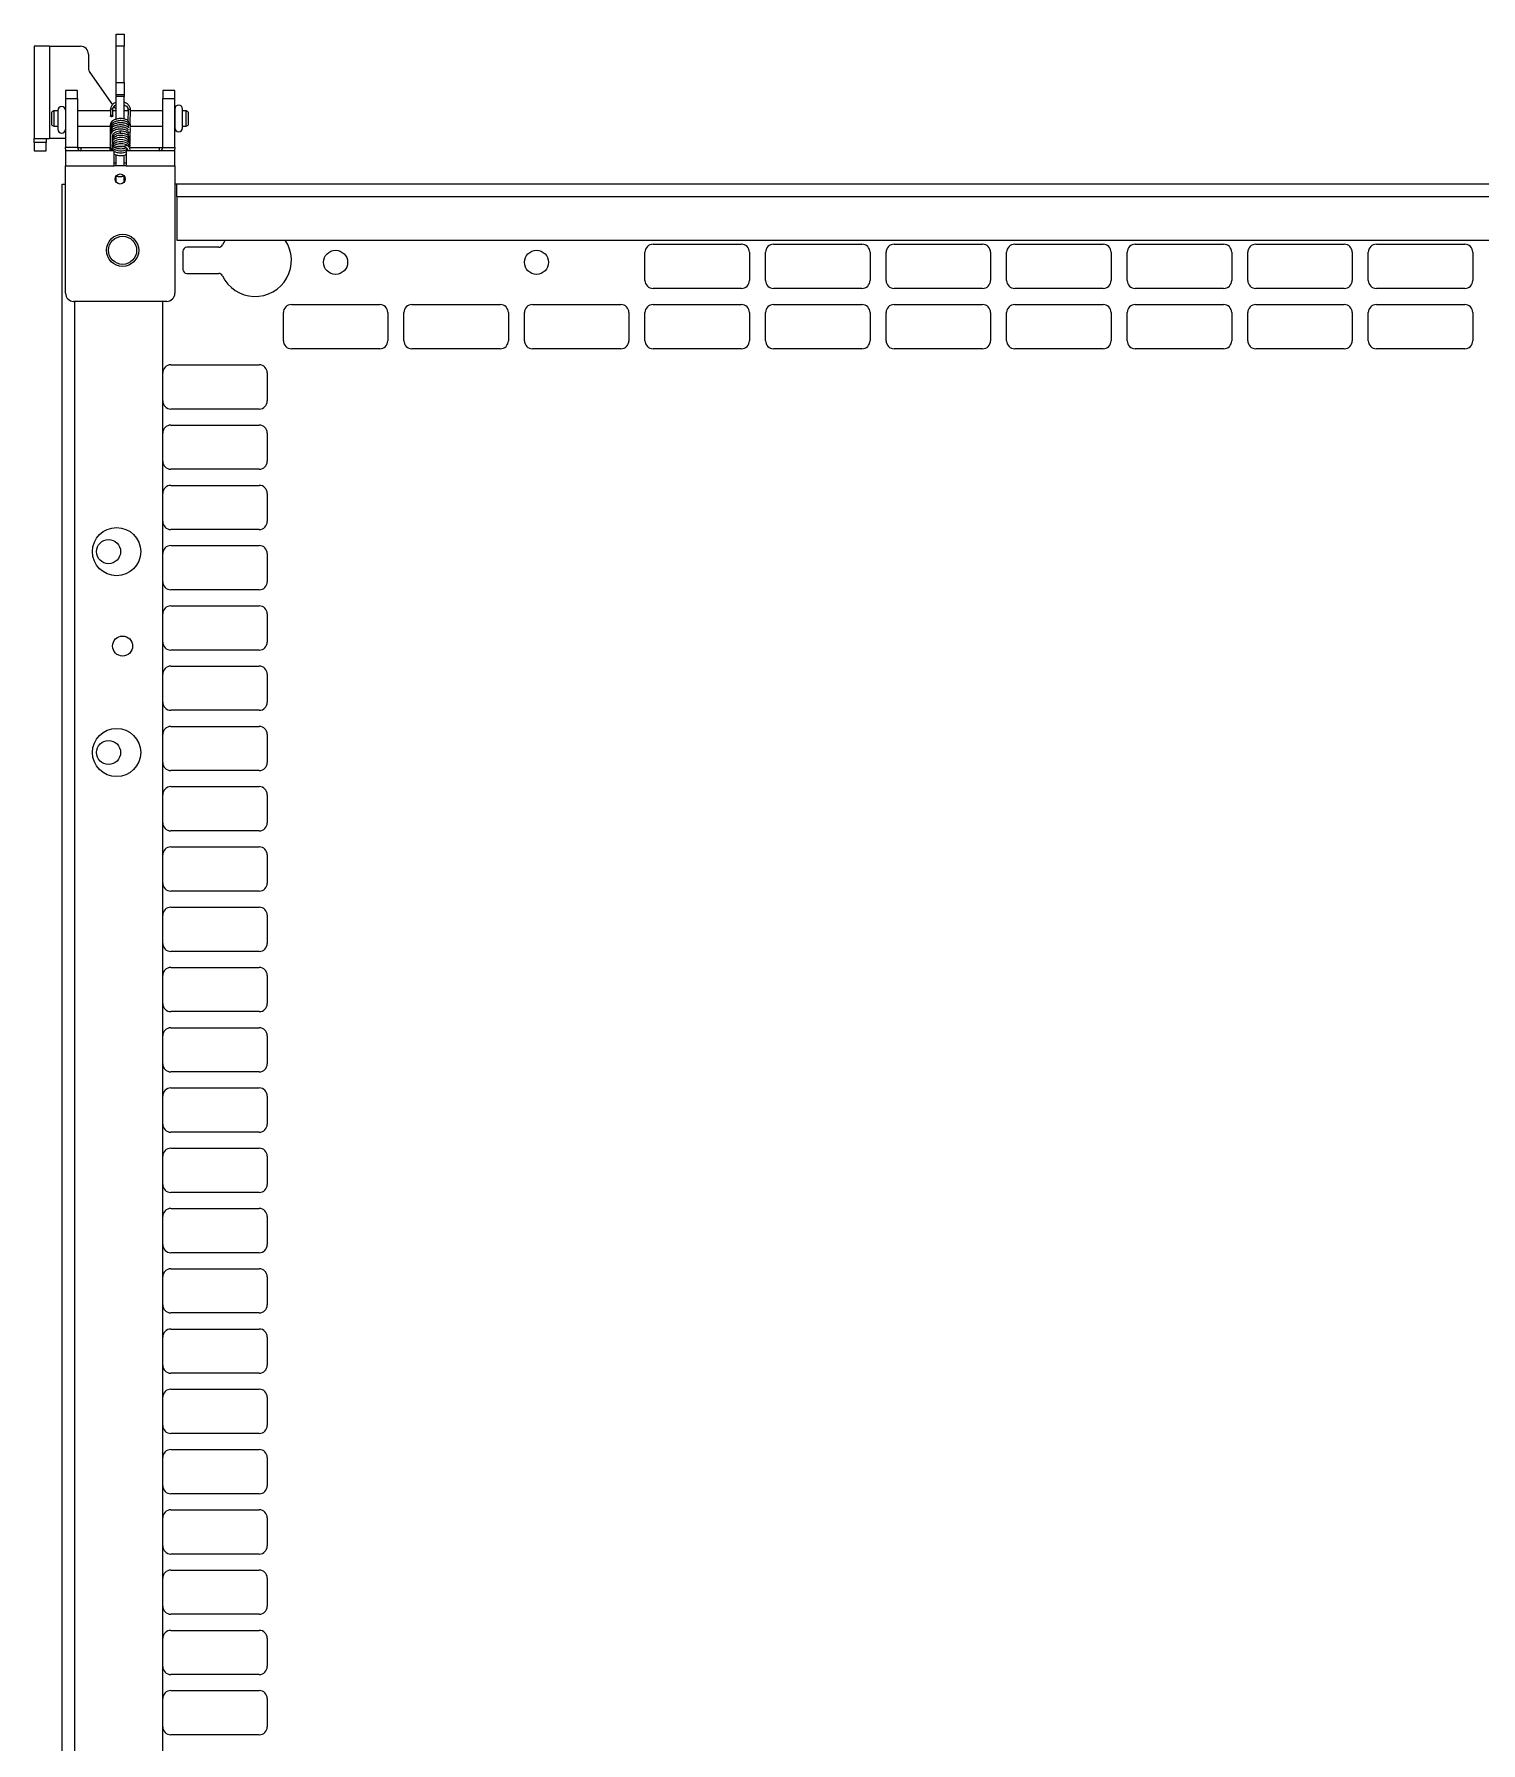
# Model space of a CAD drawing. Header units: millimetres. Extents: x -815 to 1480, y 650 to 1898.
# Drawn here: x 522.1 to 882.1, y 1353.4 to 1778.7 of the extents above; entities that cross this region are included whole.
import ezdxf

# ---------------------------------------------------------------- set-up
doc = ezdxf.new("R2010")
doc.units = ezdxf.units.MM

msp = doc.modelspace()

# ---------------------------------------------------------------- linework, layer by layer
at = {"color": 7, "linetype": 'Continuous', "lineweight": 25}
for p, q in [((542.53, 1778.7), (544.53, 1778.7)), ((542.53, 1775.7), (542.53, 1778.7)), ((544.53, 1778.7), (544.53, 1775.7)), ((525.93, 1775.7), (522.13, 1775.7)), ((522.13, 1775.7), (522.13, 1752.7)), ((525.93, 1775.7), (533.63, 1775.7)), ((535.63, 1773.7), (535.63, 1770.33)), ((542.53, 1766.7), (542.53, 1775.7)), ((544.53, 1766.7), (544.53, 1775.7)), ((535.99, 1769.18), (541.63, 1761.13)), ((542.53, 1763.7), (542.53, 1766.7)), ((544.53, 1766.7), (544.53, 1763.7)), ((532.93, 1764.7), (529.93, 1764.7)), ((529.93, 1764.7), (529.93, 1762.7)), ((529.93, 1762.7), (529.93, 1750.5)), ((532.93, 1762.7), (532.93, 1764.7)), ((532.93, 1762.7), (532.93, 1750.5)), ((542.53, 1763.7), (544.53, 1763.7)), ((542.53, 1763.2), (542.53, 1763.7)), ((542.53, 1757.52), (542.53, 1763.2)), ((544.53, 1763.7), (544.53, 1763.2)), ((544.53, 1757.6), (544.53, 1763.2)), ((554.13, 1764.7), (554.13, 1762.7)), ((557.13, 1764.7), (554.13, 1764.7)), ((554.13, 1750.5), (554.13, 1762.7)), ((557.13, 1762.7), (557.13, 1764.7)), ((557.13, 1750.5), (557.13, 1762.7)), ((526.98, 1759.6), (526.48, 1759.31)), ((526.48, 1756.09), (526.48, 1759.31)), ((528.03, 1759.6), (526.98, 1759.6)), ((526.98, 1759.6), (526.98, 1755.8)), ((528.03, 1759.73), (528.03, 1755.03)), ((541.09, 1759.6), (532.93, 1759.6)), ((541.1, 1759.94), (541.08, 1758.33)), ((541.68, 1758.32), (541.7, 1759.93)), ((542.53, 1759.6), (541.69, 1759.6)), ((544.53, 1759.7), (545.49, 1759.7)), ((545.49, 1759.6), (544.53, 1759.6)), ((545.5, 1759.8), (545.46, 1757.15)), ((546.06, 1756.12), (546.01, 1756.52)), ((546.05, 1756.54), (546.1, 1759.8)), ((546.09, 1759.7), (554.13, 1759.7)), ((554.13, 1759.6), (546.09, 1759.6)), ((557.13, 1760.07), (557.13, 1755.37)), ((557.13, 1759.6), (557.13, 1759.6)), ((559.03, 1755.37), (559.03, 1760.07)), ((559.98, 1759.6), (559.03, 1759.6)), ((560.48, 1759.31), (559.98, 1759.6)), ((559.98, 1755.8), (559.98, 1759.6)), ((560.48, 1759.31), (560.48, 1756.09)), ((522.13, 1752.7), (525.93, 1752.7)), ((522.13, 1751.7), (522.13, 1752.7)), ((525.13, 1752.7), (525.13, 1751.7)), ((529.93, 1752.7), (525.93, 1752.7)), ((526.48, 1756.09), (526.98, 1755.8)), ((526.98, 1755.8), (528.03, 1755.8)), ((532.93, 1755.8), (541.08, 1755.8)), ((541.81, 1753.49), (541.7, 1753.62)), ((542.2, 1753.12), (542.09, 1753.2)), ((545.56, 1754.35), (545.8, 1754.12)), ((545.99, 1755.8), (554.13, 1755.8)), ((546.06, 1756.06), (546.06, 1756.12)), ((557.13, 1755.8), (557.13, 1755.8)), ((559.03, 1755.8), (559.98, 1755.8)), ((559.98, 1755.8), (560.48, 1756.09)), ((522.13, 1751.7), (522.13, 1749.7)), ((522.13, 1749.7), (525.13, 1749.7)), ((525.13, 1749.7), (525.13, 1751.7)), ((529.93, 1749.7), (529.93, 1745.9)), ((542.03, 1749.7), (529.93, 1749.7)), ((532.93, 1750.5), (533.73, 1750.5)), ((533.73, 1750.5), (533.73, 1749.7)), ((540.98, 1749.74), (540.97, 1749.7)), ((541.08, 1750.2), (540.98, 1749.8)), ((540.98, 1749.8), (540.98, 1749.74)), ((541.57, 1749.7), (541.58, 1749.76)), ((541.58, 1749.76), (541.63, 1749.95)), ((542.03, 1745.9), (542.03, 1749.7)), ((542.53, 1745.9), (542.53, 1748.65)), ((544.53, 1745.9), (544.53, 1748.6)), ((557.13, 1749.7), (545.03, 1749.7)), ((545.03, 1749.7), (545.03, 1745.9)), ((553.33, 1749.7), (553.33, 1750.5)), ((553.33, 1750.5), (554.13, 1750.5)), ((557.13, 1745.9), (557.13, 1749.7)), ((529.93, 1714.2), (529.93, 1745.9)), ((542.03, 1746.7), (542.53, 1746.7)), ((545.03, 1745.9), (542.03, 1745.9)), ((544.53, 1746.7), (545.03, 1746.7)), ((557.13, 1745.9), (557.13, 1714.2)), ((529.13, 1741.4), (529.93, 1741.4)), ((529.13, 858.4), (529.13, 1741.4)), ((542.53, 1741.9), (542.53, 1743.4)), ((544.53, 1741.9), (544.53, 1743.4)), ((557.63, 1741.4), (557.13, 1741.4)), ((557.63, 1741.41), (1386.63, 1741.41)), ((557.63, 1738.31), (557.63, 1741.41)), ((557.63, 1738.31), (557.63, 1727.41)), ((557.63, 1727.41), (1386.63, 1727.41)), ((569.64, 1727.41), (568.98, 1726.24)), ((559.13, 1724.66), (559.13, 1720.16)), ((568.07, 1725.66), (560.13, 1725.66)), ((674.13, 1717.4), (674.13, 1724.4)), ((676.13, 1726.4), (698.13, 1726.4)), ((700.13, 1724.4), (700.13, 1717.4)), ((704.13, 1717.4), (704.13, 1724.4)), ((706.13, 1726.4), (728.13, 1726.4)), ((730.13, 1724.4), (730.13, 1717.4)), ((734.13, 1717.4), (734.13, 1724.4)), ((736.13, 1726.4), (758.13, 1726.4)), ((760.13, 1724.4), (760.13, 1717.4)), ((764.13, 1717.4), (764.13, 1724.4)), ((766.13, 1726.4), (788.13, 1726.4)), ((790.13, 1724.4), (790.13, 1717.4)), ((794.13, 1717.4), (794.13, 1724.4)), ((796.13, 1726.4), (818.13, 1726.4)), ((820.13, 1724.4), (820.13, 1717.4)), ((824.13, 1717.4), (824.13, 1724.4)), ((826.13, 1726.4), (848.13, 1726.4)), ((850.13, 1724.4), (850.13, 1717.4)), ((854.13, 1717.4), (854.13, 1724.4)), ((856.13, 1726.4), (878.13, 1726.4)), ((880.13, 1724.4), (880.13, 1717.4)), ((560.13, 1719.16), (568.07, 1719.16)), ((698.13, 1715.4), (676.13, 1715.4)), ((728.13, 1715.4), (706.13, 1715.4)), ((758.13, 1715.4), (736.13, 1715.4)), ((788.13, 1715.4), (766.13, 1715.4)), ((818.13, 1715.4), (796.13, 1715.4)), ((848.13, 1715.4), (826.13, 1715.4)), ((878.13, 1715.4), (856.13, 1715.4)), ((555.13, 1712.2), (531.93, 1712.2)), ((554.13, 858.4), (554.13, 1712.2)), ((586.13, 1711.4), (608.13, 1711.4)), ((616.13, 1711.4), (638.13, 1711.4)), ((646.13, 1711.4), (668.13, 1711.4)), ((676.13, 1711.4), (698.13, 1711.4)), ((706.13, 1711.4), (728.13, 1711.4)), ((736.13, 1711.4), (758.13, 1711.4)), ((766.13, 1711.4), (788.13, 1711.4)), ((796.13, 1711.4), (818.13, 1711.4)), ((826.13, 1711.4), (848.13, 1711.4)), ((856.13, 1711.4), (878.13, 1711.4)), ((584.13, 1702.4), (584.13, 1709.4)), ((610.13, 1709.4), (610.13, 1702.4)), ((614.13, 1702.4), (614.13, 1709.4)), ((640.13, 1709.4), (640.13, 1702.4)), ((644.13, 1702.4), (644.13, 1709.4)), ((670.13, 1709.4), (670.13, 1702.4)), ((674.13, 1702.4), (674.13, 1709.4)), ((700.13, 1709.4), (700.13, 1702.4)), ((704.13, 1702.4), (704.13, 1709.4)), ((730.13, 1709.4), (730.13, 1702.4)), ((734.13, 1702.4), (734.13, 1709.4)), ((760.13, 1709.4), (760.13, 1702.4)), ((764.13, 1702.4), (764.13, 1709.4)), ((790.13, 1709.4), (790.13, 1702.4)), ((794.13, 1702.4), (794.13, 1709.4)), ((820.13, 1709.4), (820.13, 1702.4)), ((824.13, 1702.4), (824.13, 1709.4)), ((850.13, 1709.4), (850.13, 1702.4)), ((854.13, 1702.4), (854.13, 1709.4)), ((880.13, 1709.4), (880.13, 1702.4)), ((608.13, 1700.4), (586.13, 1700.4)), ((638.13, 1700.4), (616.13, 1700.4)), ((668.13, 1700.4), (646.13, 1700.4)), ((698.13, 1700.4), (676.13, 1700.4)), ((728.13, 1700.4), (706.13, 1700.4)), ((758.13, 1700.4), (736.13, 1700.4)), ((788.13, 1700.4), (766.13, 1700.4)), ((818.13, 1700.4), (796.13, 1700.4)), ((848.13, 1700.4), (826.13, 1700.4)), ((878.13, 1700.4), (856.13, 1700.4)), ((556.13, 1696.4), (578.13, 1696.4)), ((580.13, 1694.4), (580.13, 1687.4)), ((578.13, 1685.4), (556.13, 1685.4)), ((556.13, 1681.4), (578.13, 1681.4)), ((580.13, 1679.4), (580.13, 1672.4)), ((578.13, 1670.4), (556.13, 1670.4)), ((556.13, 1666.4), (578.13, 1666.4)), ((580.13, 1664.4), (580.13, 1657.4)), ((578.13, 1655.4), (556.13, 1655.4)), ((556.13, 1651.4), (578.13, 1651.4)), ((580.13, 1649.4), (580.13, 1642.4)), ((578.13, 1640.4), (556.13, 1640.4)), ((556.13, 1636.4), (578.13, 1636.4)), ((580.13, 1634.4), (580.13, 1627.4)), ((578.13, 1625.4), (556.13, 1625.4)), ((556.13, 1621.4), (578.13, 1621.4)), ((580.13, 1619.4), (580.13, 1612.4)), ((578.13, 1610.4), (556.13, 1610.4)), ((556.13, 1606.4), (578.13, 1606.4)), ((580.13, 1604.4), (580.13, 1597.4)), ((578.13, 1595.4), (556.13, 1595.4)), ((556.13, 1591.4), (578.13, 1591.4)), ((580.13, 1589.4), (580.13, 1582.4)), ((578.13, 1580.4), (556.13, 1580.4)), ((556.13, 1576.4), (578.13, 1576.4)), ((580.13, 1574.4), (580.13, 1567.4)), ((578.13, 1565.4), (556.13, 1565.4)), ((556.13, 1561.4), (578.13, 1561.4)), ((580.13, 1559.4), (580.13, 1552.4)), ((578.13, 1550.4), (556.13, 1550.4)), ((556.13, 1546.4), (578.13, 1546.4)), ((580.13, 1544.4), (580.13, 1537.4)), ((578.13, 1535.4), (556.13, 1535.4)), ((556.13, 1531.4), (578.13, 1531.4)), ((580.13, 1529.4), (580.13, 1522.4)), ((578.13, 1520.4), (556.13, 1520.4)), ((556.13, 1516.4), (578.13, 1516.4)), ((580.13, 1514.4), (580.13, 1507.4)), ((578.13, 1505.4), (556.13, 1505.4)), ((556.13, 1501.4), (578.13, 1501.4)), ((580.13, 1499.4), (580.13, 1492.4)), ((578.13, 1490.4), (556.13, 1490.4)), ((556.13, 1486.4), (578.13, 1486.4)), ((580.13, 1484.4), (580.13, 1477.4)), ((578.13, 1475.4), (556.13, 1475.4)), ((556.13, 1471.4), (578.13, 1471.4)), ((580.13, 1469.4), (580.13, 1462.4)), ((578.13, 1460.4), (556.13, 1460.4)), ((556.13, 1456.4), (578.13, 1456.4)), ((580.13, 1454.4), (580.13, 1447.4)), ((578.13, 1445.4), (556.13, 1445.4)), ((556.13, 1441.4), (578.13, 1441.4)), ((580.13, 1439.4), (580.13, 1432.4)), ((578.13, 1430.4), (556.13, 1430.4)), ((556.13, 1426.4), (578.13, 1426.4)), ((580.13, 1424.4), (580.13, 1417.4)), ((578.13, 1415.4), (556.13, 1415.4)), ((556.13, 1411.4), (578.13, 1411.4)), ((580.13, 1409.4), (580.13, 1402.4)), ((578.13, 1400.4), (556.13, 1400.4)), ((556.13, 1396.4), (578.13, 1396.4)), ((580.13, 1394.4), (580.13, 1387.4)), ((578.13, 1385.4), (556.13, 1385.4)), ((556.13, 1381.4), (578.13, 1381.4)), ((580.13, 1379.4), (580.13, 1372.4)), ((578.13, 1370.4), (556.13, 1370.4)), ((556.13, 1366.4), (578.13, 1366.4)), ((580.13, 1364.4), (580.13, 1357.4)), ((578.13, 1355.4), (556.13, 1355.4))]:
    msp.add_line(p, q, dxfattribs=at)
at = {"color": 8, "linetype": 'Continuous', "lineweight": 18}
for p, q in [((525.93, 1775.7), (525.93, 1752.7)), ((544.53, 1775.7), (542.53, 1775.7)), ((542.53, 1766.7), (544.53, 1766.7)), ((529.93, 1762.7), (532.93, 1762.7)), ((544.53, 1763.2), (542.53, 1763.2)), ((554.13, 1762.7), (557.13, 1762.7)), ((545.58, 1755.89), (545.64, 1755.86)), ((525.13, 1751.7), (522.13, 1751.7)), ((532.93, 1750.5), (529.93, 1750.5)), ((533.73, 1750.5), (541.03, 1750.5)), ((541.56, 1749.7), (541.58, 1749.76)), ((545.99, 1750.5), (553.33, 1750.5)), ((554.13, 1750.5), (557.13, 1750.5)), ((529.93, 1745.9), (542.03, 1745.9)), ((545.03, 1745.9), (557.13, 1745.9)), ((557.63, 1738.31), (1386.63, 1738.31)), ((532.23, 858.4), (532.23, 1712.2))]:
    msp.add_line(p, q, dxfattribs=at)
at = {"color": 7, "linetype": 'Continuous', "lineweight": 25, "flags": 128}
for points in [[(541.39, 1758.51), (541.5, 1758.49), (541.6, 1758.45), (541.66, 1758.39), (541.68, 1758.32), (541.65, 1758.25), (541.58, 1758.19), (541.48, 1758.16), (541.37, 1758.15), (541.25, 1758.17), (541.16, 1758.21), (541.1, 1758.27), (541.08, 1758.34), (541.11, 1758.4), (541.17, 1758.46), (541.27, 1758.5), (541.39, 1758.51)], [(545.93, 1750.78), (545.99, 1751.02), (545.93, 1751.33), (545.77, 1751.63), (545.29, 1752.05), (544.84, 1752.27), (544.2, 1752.43), (543.27, 1752.45), (542.68, 1752.31), (542.05, 1752.01), (541.76, 1751.76), (541.56, 1751.44), (541.49, 1751.12), (541.54, 1750.89), (541.54, 1750.89)], [(543.6, 1753.98), (543.6, 1754.03), (543.6, 1754.09)], [(530.01, 1749.7), (530, 1749.76), (529.93, 1750.5)], [(545.92, 1750.26), (545.99, 1750.5), (545.92, 1750.81), (545.76, 1751.11), (545.28, 1751.53), (544.83, 1751.75), (544.19, 1751.91), (543.26, 1751.93), (542.67, 1751.79), (542.04, 1751.48), (541.75, 1751.23), (541.55, 1750.92), (541.49, 1750.59), (541.53, 1750.37), (541.53, 1750.37)], [(557.13, 1750.5), (557.05, 1749.76), (557.04, 1749.7)]]:
    msp.add_lwpolyline(points, dxfattribs=at)
at = {"color": 8, "linetype": 'Continuous', "lineweight": 18, "flags": 128}
for points in [[(541.1, 1759.94), (541.1, 1759.94), (541.13, 1760.01), (541.2, 1760.07), (541.29, 1760.1), (541.41, 1760.11)], [(541.41, 1760.11), (541.52, 1760.1), (541.62, 1760.05), (541.68, 1759.99), (541.7, 1759.93)], [(545.81, 1759.98), (545.69, 1759.97), (545.59, 1759.93), (545.52, 1759.88), (545.5, 1759.81), (545.5, 1759.8)], [(546.1, 1759.8), (546.08, 1759.86), (546.02, 1759.92), (545.92, 1759.96), (545.81, 1759.98)], [(545.46, 1756.15), (545.46, 1756.15), (545.47, 1756.09)], [(545.76, 1756.36), (545.64, 1756.35), (545.59, 1756.34)], [(540.98, 1749.8), (540.98, 1749.79), (541, 1749.7)], [(540.98, 1749.74), (540.98, 1749.73), (540.98, 1749.7)]]:
    msp.add_lwpolyline(points, dxfattribs=at)
at = {"color": 7, "linetype": 'Continuous', "lineweight": 25}
for centre, radius in [((543.53, 1742.65), 1.25), ((544.13, 1724.9), 4), ((544.13, 1724.9), 3.5), ((597.13, 1721.91), 3), ((647.13, 1721.91), 3), ((542.63, 1649.9), 6), ((540.63, 1649.9), 3), ((544.13, 1626.4), 2.5), ((542.63, 1599.9), 6), ((540.63, 1599.9), 3)]:
    msp.add_circle(centre, radius, dxfattribs=at)
for centre, radius, start, end in [((533.63, 1773.7), 2, 0, 90), ((537.63, 1770.33), 2, 180, 214.992), ((558.08, 1760.07), 0.95, 0, 180), ((528.98, 1759.73), 0.95, 3.5614, 180), ((543.67, 1761.7), 2, 214.992, 235.204), ((528.98, 1755.03), 0.95, 180, 356.4386), ((558.08, 1755.37), 0.95, 180, 0), ((533.73, 1750.5), 0.8, 180, 270), ((553.33, 1750.5), 0.8, 270, 0), ((577.13, 1722.41), 9, 205.1507, 33.749), ((560.13, 1724.66), 1, 90, 180), ((568.07, 1726.66), 1, 270, 334.8493), ((676.13, 1724.4), 2, 90, 180), ((698.13, 1724.4), 2, 0, 90), ((706.13, 1724.4), 2, 90, 180), ((728.13, 1724.4), 2, 0, 90), ((736.13, 1724.4), 2, 90, 180), ((758.13, 1724.4), 2, 0, 90), ((766.13, 1724.4), 2, 90, 180), ((788.13, 1724.4), 2, 0, 90), ((796.13, 1724.4), 2, 90, 180), ((818.13, 1724.4), 2, 0, 90), ((826.13, 1724.4), 2, 90, 180), ((848.13, 1724.4), 2, 0, 90), ((856.13, 1724.4), 2, 90, 180), ((878.13, 1724.4), 2, 0, 90), ((560.13, 1720.16), 1, 180, 270), ((568.07, 1718.16), 1, 25.1507, 90), ((531.93, 1714.2), 2, 180, 270), ((555.13, 1714.2), 2, 270, 0), ((676.13, 1717.4), 2, 180, 270), ((698.13, 1717.4), 2, 270, 0), ((706.13, 1717.4), 2, 180, 270), ((728.13, 1717.4), 2, 270, 0), ((736.13, 1717.4), 2, 180, 270), ((758.13, 1717.4), 2, 270, 0), ((766.13, 1717.4), 2, 180, 270), ((788.13, 1717.4), 2, 270, 0), ((796.13, 1717.4), 2, 180, 270), ((818.13, 1717.4), 2, 270, 0), ((826.13, 1717.4), 2, 180, 270), ((848.13, 1717.4), 2, 270, 0), ((856.13, 1717.4), 2, 180, 270), ((878.13, 1717.4), 2, 270, 0), ((586.13, 1709.4), 2, 90, 180), ((608.13, 1709.4), 2, 0, 90), ((616.13, 1709.4), 2, 90, 180), ((638.13, 1709.4), 2, 0, 90), ((646.13, 1709.4), 2, 90, 180), ((668.13, 1709.4), 2, 0, 90), ((676.13, 1709.4), 2, 90, 180), ((698.13, 1709.4), 2, 0, 90), ((706.13, 1709.4), 2, 90, 180), ((728.13, 1709.4), 2, 0, 90), ((736.13, 1709.4), 2, 90, 180), ((758.13, 1709.4), 2, 0, 90), ((766.13, 1709.4), 2, 90, 180), ((788.13, 1709.4), 2, 0, 90), ((796.13, 1709.4), 2, 90, 180), ((818.13, 1709.4), 2, 0, 90), ((826.13, 1709.4), 2, 90, 180), ((848.13, 1709.4), 2, 0, 90), ((856.13, 1709.4), 2, 90, 180), ((878.13, 1709.4), 2, 0, 90), ((586.13, 1702.4), 2, 180, 270), ((608.13, 1702.4), 2, 270, 0), ((616.13, 1702.4), 2, 180, 270), ((638.13, 1702.4), 2, 270, 0), ((646.13, 1702.4), 2, 180, 270), ((668.13, 1702.4), 2, 270, 0), ((676.13, 1702.4), 2, 180, 270), ((698.13, 1702.4), 2, 270, 0), ((706.13, 1702.4), 2, 180, 270), ((728.13, 1702.4), 2, 270, 0), ((736.13, 1702.4), 2, 180, 270), ((758.13, 1702.4), 2, 270, 0), ((766.13, 1702.4), 2, 180, 270), ((788.13, 1702.4), 2, 270, 0), ((796.13, 1702.4), 2, 180, 270), ((818.13, 1702.4), 2, 270, 0), ((826.13, 1702.4), 2, 180, 270), ((848.13, 1702.4), 2, 270, 0), ((856.13, 1702.4), 2, 180, 270), ((878.13, 1702.4), 2, 270, 0), ((556.13, 1694.4), 2, 90, 180), ((578.13, 1694.4), 2, 0, 90), ((556.13, 1687.4), 2, 180, 270), ((578.13, 1687.4), 2, 270, 0), ((556.13, 1679.4), 2, 90, 180), ((578.13, 1679.4), 2, 0, 90), ((556.13, 1672.4), 2, 180, 270), ((578.13, 1672.4), 2, 270, 0), ((556.13, 1664.4), 2, 90, 180), ((578.13, 1664.4), 2, 0, 90), ((556.13, 1657.4), 2, 180, 270), ((578.13, 1657.4), 2, 270, 0), ((556.13, 1649.4), 2, 90, 180), ((578.13, 1649.4), 2, 0, 90), ((556.13, 1642.4), 2, 180, 270), ((578.13, 1642.4), 2, 270, 0), ((556.13, 1634.4), 2, 90, 180), ((578.13, 1634.4), 2, 0, 90), ((556.13, 1627.4), 2, 180, 270), ((578.13, 1627.4), 2, 270, 0), ((556.13, 1619.4), 2, 90, 180), ((578.13, 1619.4), 2, 0, 90), ((556.13, 1612.4), 2, 180, 270), ((578.13, 1612.4), 2, 270, 0), ((556.13, 1604.4), 2, 90, 180), ((578.13, 1604.4), 2, 0, 90), ((556.13, 1597.4), 2, 180, 270), ((578.13, 1597.4), 2, 270, 0), ((556.13, 1589.4), 2, 90, 180), ((578.13, 1589.4), 2, 0, 90), ((556.13, 1582.4), 2, 180, 270), ((578.13, 1582.4), 2, 270, 0), ((556.13, 1574.4), 2, 90, 180), ((578.13, 1574.4), 2, 0, 90), ((556.13, 1567.4), 2, 180, 270), ((578.13, 1567.4), 2, 270, 0), ((556.13, 1559.4), 2, 90, 180), ((578.13, 1559.4), 2, 0, 90), ((556.13, 1552.4), 2, 180, 270), ((578.13, 1552.4), 2, 270, 0), ((556.13, 1544.4), 2, 90, 180), ((578.13, 1544.4), 2, 0, 90), ((556.13, 1537.4), 2, 180, 270), ((578.13, 1537.4), 2, 270, 0), ((556.13, 1529.4), 2, 90, 180), ((578.13, 1529.4), 2, 0, 90), ((556.13, 1522.4), 2, 180, 270), ((578.13, 1522.4), 2, 270, 0), ((556.13, 1514.4), 2, 90, 180), ((578.13, 1514.4), 2, 0, 90), ((556.13, 1507.4), 2, 180, 270), ((578.13, 1507.4), 2, 270, 0), ((556.13, 1499.4), 2, 90, 180), ((578.13, 1499.4), 2, 0, 90), ((556.13, 1492.4), 2, 180, 270), ((578.13, 1492.4), 2, 270, 0), ((556.13, 1484.4), 2, 90, 180), ((578.13, 1484.4), 2, 0, 90), ((556.13, 1477.4), 2, 180, 270), ((578.13, 1477.4), 2, 270, 0), ((556.13, 1469.4), 2, 90, 180), ((578.13, 1469.4), 2, 0, 90), ((556.13, 1462.4), 2, 180, 270), ((578.13, 1462.4), 2, 270, 0), ((556.13, 1454.4), 2, 90, 180), ((578.13, 1454.4), 2, 0, 90), ((556.13, 1447.4), 2, 180, 270), ((578.13, 1447.4), 2, 270, 0), ((556.13, 1439.4), 2, 90, 180), ((578.13, 1439.4), 2, 0, 90), ((556.13, 1432.4), 2, 180, 270), ((578.13, 1432.4), 2, 270, 0), ((556.13, 1424.4), 2, 90, 180), ((578.13, 1424.4), 2, 0, 90), ((556.13, 1417.4), 2, 180, 270), ((578.13, 1417.4), 2, 270, 0), ((556.13, 1409.4), 2, 90, 180), ((578.13, 1409.4), 2, 0, 90), ((556.13, 1402.4), 2, 180, 270), ((578.13, 1402.4), 2, 270, 0), ((556.13, 1394.4), 2, 90, 180), ((578.13, 1394.4), 2, 0, 90), ((556.13, 1387.4), 2, 180, 270), ((578.13, 1387.4), 2, 270, 0), ((556.13, 1379.4), 2, 90, 180), ((578.13, 1379.4), 2, 0, 90), ((556.13, 1372.4), 2, 180, 270), ((578.13, 1372.4), 2, 270, 0), ((556.13, 1364.4), 2, 90, 180), ((578.13, 1364.4), 2, 0, 90), ((556.13, 1357.4), 2, 180, 270), ((578.13, 1357.4), 2, 270, 0)]:
    msp.add_arc(centre, radius, start, end, dxfattribs=at)
at = {"color": 8, "linetype": 'Continuous', "lineweight": 18}
for centre, radius, start, end in [((536.92, 1754.48), 6.7, 355.8494, 0.6968), ((545.83, 1756.15), 0.235, 292.4775, 353.5864), ((545.83, 1756.09), 0.233, 295.0586, 353.6892)]:
    msp.add_arc(centre, radius, start, end, dxfattribs=at)
at = {"color": 7, "linetype": 'Continuous', "lineweight": 25}
for points, knots in [([(542.53, 1761.74), (542.3, 1761.64), (541.81, 1761.43), (541.31, 1760.84), (541.12, 1760.31), (541.1, 1760.01), (541.1, 1759.94)], [0, 0, 0, 0, 0.28163, 0.611733, 0.91388, 1, 1, 1, 1]), ([(541.7, 1759.93), (541.71, 1760.02), (541.73, 1760.3), (541.98, 1760.71), (542.3, 1761.03), (542.52, 1761.1), (542.53, 1761.1)], [0, 0, 0, 0, 0.199495, 0.615994, 0.97988, 1, 1, 1, 1]), ([(546.1, 1759.8), (546.09, 1759.94), (546.07, 1760.32), (545.78, 1760.92), (545.24, 1761.47), (544.75, 1761.66), (544.53, 1761.75)], [0, 0, 0, 0, 0.166571, 0.458626, 0.753148, 1, 1, 1, 1]), ([(544.53, 1761.12), (544.72, 1761.01), (545.1, 1760.79), (545.44, 1760.31), (545.48, 1759.97), (545.5, 1759.8)], [0, 0, 0, 0, 0.334702, 0.673778, 1, 1, 1, 1]), ([(545.59, 1756.49), (545.52, 1756.58), (545.38, 1756.77), (544.96, 1756.96), (544.36, 1757.14), (543.53, 1757.22), (542.62, 1757.07), (541.92, 1756.78), (541.42, 1756.39), (541.1, 1755.9), (540.99, 1755.46), (541.1, 1755.22), (541.11, 1755.18)], [0, 0, 0, 0, 0.09051, 0.17484, 0.249419, 0.387171, 0.527437, 0.643845, 0.737635, 0.847318, 0.974687, 1, 1, 1, 1]), ([(545.59, 1755.89), (545.59, 1755.92), (545.58, 1756.06), (545.34, 1756.25), (544.95, 1756.44), (544.34, 1756.62), (543.52, 1756.7), (542.61, 1756.55), (541.91, 1756.25), (541.41, 1755.87), (541.09, 1755.37), (540.99, 1754.94), (541.09, 1754.7), (541.1, 1754.66)], [0, 0, 0, 0, 0.018557, 0.107455, 0.190261, 0.263476, 0.398793, 0.536541, 0.650831, 0.742973, 0.850698, 0.975752, 1, 1, 1, 1]), ([(545.62, 1756.82), (545.62, 1756.88), (545.62, 1757.07), (545.37, 1757.29), (544.97, 1757.49), (544.37, 1757.66), (543.54, 1757.74), (542.63, 1757.6), (541.93, 1757.3), (541.43, 1756.92), (541.11, 1756.43), (541, 1755.99), (541.1, 1755.75), (541.12, 1755.71)], [0, 0, 0, 0, 0.045466, 0.131796, 0.212251, 0.283421, 0.414791, 0.548597, 0.659672, 0.749107, 0.853728, 0.97526, 1, 1, 1, 1]), ([(545.64, 1756.2), (545.67, 1756.19), (545.73, 1756.19), (545.84, 1756.22), (545.94, 1756.28), (546.01, 1756.37), (546.03, 1756.47), (546.01, 1756.56), (545.94, 1756.63), (545.85, 1756.68), (545.77, 1756.68), (545.73, 1756.68)], [0, 0, 0, 0, 0.083438, 0.198008, 0.312578, 0.427149, 0.541719, 0.656289, 0.770859, 0.88543, 1, 1, 1, 1]), ([(545.6, 1754.03), (545.6, 1754.16), (545.6, 1754.42), (545.32, 1754.69), (544.92, 1754.88), (544.31, 1755.05), (543.48, 1755.13), (542.57, 1754.98), (541.88, 1754.68), (541.38, 1754.29), (541.07, 1753.8), (540.96, 1753.38), (541.06, 1753.15), (541.07, 1753.13)], [0, 0, 0, 0, 0.086626, 0.170211, 0.248009, 0.316748, 0.444039, 0.573502, 0.680841, 0.767542, 0.868819, 0.986269, 1, 1, 1, 1]), ([(545.57, 1754.88), (545.57, 1754.89), (545.55, 1755.03), (545.32, 1755.2), (544.93, 1755.4), (544.32, 1755.57), (543.5, 1755.65), (542.58, 1755.5), (541.89, 1755.2), (541.39, 1754.82), (541.08, 1754.32), (540.97, 1753.89), (541.07, 1753.65), (541.09, 1753.62)], [0, 0, 0, 0, 0.012323, 0.101921, 0.185336, 0.259055, 0.395479, 0.534273, 0.649375, 0.742289, 0.850854, 0.976799, 1, 1, 1, 1]), ([(541.1, 1752.27), (541.07, 1752.15), (541, 1751.92), (540.98, 1751.68), (541.04, 1751.56), (541.04, 1751.55)], [0, 0, 0, 0, 0.488531, 0.959944, 1, 1, 1, 1]), ([(545.58, 1755.4), (545.57, 1755.41), (545.56, 1755.55), (545.33, 1755.72), (544.94, 1755.92), (544.33, 1756.09), (543.51, 1756.17), (542.59, 1756.02), (541.9, 1755.73), (541.4, 1755.34), (541.09, 1754.85), (540.98, 1754.41), (541.08, 1754.18), (541.1, 1754.14)], [0, 0, 0, 0, 0.01216, 0.101705, 0.185092, 0.258803, 0.395126, 0.533858, 0.648935, 0.741771, 0.850277, 0.976194, 1, 1, 1, 1]), ([(541.11, 1752.79), (541.07, 1752.67), (541.01, 1752.45), (540.99, 1752.2), (541.05, 1752.08), (541.05, 1752.07)], [0, 0, 0, 0, 0.484821, 0.957201, 1, 1, 1, 1]), ([(541.11, 1753.31), (541.08, 1753.2), (541.01, 1752.97), (541, 1752.73), (541.05, 1752.61), (541.06, 1752.6)], [0, 0, 0, 0, 0.48109, 0.954437, 1, 1, 1, 1]), ([(545.94, 1751.3), (545.97, 1751.38), (546.03, 1751.56), (545.95, 1751.85), (545.76, 1752.21), (545.38, 1752.55), (544.83, 1752.82), (544.15, 1752.99), (543.39, 1753.02), (542.65, 1752.84), (542.12, 1752.6), (541.75, 1752.29), (541.53, 1751.96), (541.51, 1751.75), (541.5, 1751.64)], [0, 0, 0, 0, 0.054496, 0.124427, 0.194571, 0.309343, 0.391982, 0.491793, 0.626095, 0.711822, 0.814784, 0.873623, 0.93617, 1, 1, 1, 1]), ([(545.94, 1751.83), (545.97, 1751.91), (546.04, 1752.08), (545.96, 1752.37), (545.77, 1752.73), (545.39, 1753.07), (544.84, 1753.34), (544.16, 1753.51), (543.4, 1753.54), (542.66, 1753.37), (542.13, 1753.13), (541.76, 1752.81), (541.54, 1752.49), (541.52, 1752.28), (541.51, 1752.17)], [0, 0, 0, 0, 0.053737, 0.123713, 0.193916, 0.308817, 0.391499, 0.491371, 0.625802, 0.711613, 0.814624, 0.873504, 0.936106, 1, 1, 1, 1]), ([(543.63, 1754.01), (543.52, 1754.02), (543.22, 1754.04), (542.67, 1753.88), (542.15, 1753.65), (541.77, 1753.34), (541.56, 1753.02), (541.5, 1752.67), (541.54, 1752.53), (541.56, 1752.46)], [0, 0, 0, 0, 0.09772, 0.274416, 0.486418, 0.607625, 0.736513, 0.868082, 1, 1, 1, 1]), ([(543.62, 1754.55), (543.52, 1754.55), (543.22, 1754.55), (542.68, 1754.41), (542.16, 1754.18), (541.78, 1753.86), (541.57, 1753.54), (541.51, 1753.2), (541.55, 1753.05), (541.56, 1752.98)], [0, 0, 0, 0, 0.089768, 0.267835, 0.481373, 0.603484, 0.733355, 0.865947, 1, 1, 1, 1]), ([(541.82, 1752.93), (541.77, 1752.99), (541.61, 1753.18), (541.59, 1753.48), (541.73, 1753.68), (541.78, 1753.75)], [0, 0, 0, 0, 0.243385, 0.737072, 1, 1, 1, 1]), ([(541.68, 1753.13), (541.87, 1753.16), (542.18, 1753.19), (542.45, 1753.28), (542.59, 1753.31), (542.6, 1753.31)], [0, 0, 0, 0, 0.60841, 0.994755, 1, 1, 1, 1]), ([(545.57, 1753.68), (545.57, 1753.75), (545.56, 1753.94), (545.31, 1754.17), (544.9, 1754.36), (544.34, 1754.53), (543.89, 1754.52), (543.61, 1754.52)], [0, 0, 0, 0, 0.122583, 0.339442, 0.54123, 0.719481, 1, 1, 1, 1]), ([(545.95, 1752.35), (545.98, 1752.43), (546.05, 1752.61), (545.97, 1752.89), (545.78, 1753.25), (545.4, 1753.59), (544.85, 1753.86), (544.28, 1754.02), (543.84, 1754.01), (543.63, 1754.01)], [0, 0, 0, 0, 0.091652, 0.212796, 0.334357, 0.533368, 0.676495, 0.849386, 1, 1, 1, 1]), ([(545.97, 1752.8), (545.98, 1752.81), (546.08, 1752.99), (546.03, 1753.19), (545.98, 1753.37)], [0, 0, 0, 0, 0.056112, 1, 1, 1, 1]), ([(545.98, 1753.84), (545.99, 1753.85), (546.1, 1754.03), (546.04, 1754.23), (545.99, 1754.42)], [0, 0, 0, 0, 0.056483, 1, 1, 1, 1]), ([(545.98, 1753.32), (545.98, 1753.33), (546.09, 1753.51), (546.04, 1753.71), (545.98, 1753.9)], [0, 0, 0, 0, 0.05951, 1, 1, 1, 1]), ([(545.99, 1754.36), (546, 1754.37), (546.11, 1754.55), (546.05, 1754.75), (546, 1754.94)], [0, 0, 0, 0, 0.0534829, 1, 1, 1, 1]), ([(546, 1754.88), (546, 1754.89), (546.11, 1755.07), (546.06, 1755.27), (546, 1755.46)], [0, 0, 0, 0, 0.0505104, 1, 1, 1, 1]), ([(546.01, 1755.4), (546.01, 1755.41), (546.12, 1755.59), (546.06, 1755.79), (546.01, 1755.99)], [0, 0, 0, 0, 0.047565, 1, 1, 1, 1]), ([(546.04, 1755.91), (546.04, 1755.91), (546.05, 1755.93), (546.05, 1755.95), (546.06, 1755.98), (546.06, 1756.03), (546.06, 1756.06)], [0, 0, 0, 0, 0.069657, 0.179065, 0.357219, 1, 1, 1, 1]), ([(541.08, 1750.7), (541.05, 1750.58), (540.98, 1750.35), (540.96, 1750.1), (541.02, 1749.98), (541.02, 1749.98)], [0, 0, 0, 0, 0.49851, 0.966043, 1, 1, 1, 1]), ([(541.09, 1751.75), (541.06, 1751.63), (540.99, 1751.4), (540.98, 1751.15), (541.03, 1751.03), (541.04, 1751.02)], [0, 0, 0, 0, 0.492222, 0.962666, 1, 1, 1, 1]), ([(541.09, 1751.22), (541.05, 1751.1), (540.98, 1750.87), (541, 1750.49), (541.14, 1750.23), (541.22, 1750.09)], [0, 0, 0, 0, 0.312942, 0.609211, 1, 1, 1, 1]), ([(541.08, 1750.2), (541.08, 1750.18), (541.06, 1750.12), (541.08, 1750.03), (541.14, 1749.94), (541.24, 1749.87), (541.31, 1749.85), (541.35, 1749.84)], [0, 0, 0, 0, 0.173265, 0.379948, 0.586632, 0.793316, 1, 1, 1, 1]), ([(545.9, 1749.7), (545.94, 1749.79), (546.01, 1749.99), (545.93, 1750.29), (545.73, 1750.65), (545.35, 1750.99), (544.8, 1751.26), (544.11, 1751.42), (543.35, 1751.45), (542.61, 1751.27), (542.09, 1751.03), (541.72, 1750.71), (541.51, 1750.4), (541.46, 1750.13), (541.48, 1750.04), (541.49, 1750.03)], [0, 0, 0, 0, 0.06326, 0.131732, 0.200371, 0.312593, 0.393538, 0.49128, 0.62266, 0.70652, 0.807385, 0.864987, 0.92619, 0.988621, 1, 1, 1, 1]), ([(541.77, 1749.78), (541.69, 1749.87), (541.6, 1749.98), (541.61, 1750.08), (541.61, 1750.09)], [0, 0, 0, 0, 0.911345, 1, 1, 1, 1]), ([(541.62, 1751.03), (541.81, 1751.05), (542.12, 1751.09), (542.43, 1751.18), (542.54, 1751.21)], [0, 0, 0, 0, 0.622778, 1, 1, 1, 1]), ([(541.63, 1751.56), (541.82, 1751.58), (542.13, 1751.62), (542.44, 1751.7), (542.56, 1751.73)], [0, 0, 0, 0, 0.620553, 1, 1, 1, 1]), ([(545.28, 1750.19), (545.24, 1750.13), (545.16, 1750.01), (544.84, 1749.82), (544.35, 1749.64), (543.7, 1749.57), (543.03, 1749.63), (542.51, 1749.79), (542.09, 1749.99), (541.92, 1750.14), (541.82, 1750.23)], [0, 0, 0, 0, 0.095877, 0.202664, 0.342228, 0.499358, 0.641168, 0.779355, 0.877592, 1, 1, 1, 1]), ([(541.83, 1750.54), (541.95, 1750.56), (542.19, 1750.59), (542.51, 1750.68), (542.87, 1750.77), (543.25, 1750.83), (543.63, 1750.85), (544.02, 1750.82), (544.47, 1750.74), (544.89, 1750.57), (545.22, 1750.33), (545.39, 1750.06), (545.41, 1749.83), (545.31, 1749.72), (545.3, 1749.7)], [0, 0, 0, 0, 0.085549, 0.170167, 0.242071, 0.307318, 0.375707, 0.446194, 0.517122, 0.636296, 0.729377, 0.842931, 0.980728, 1, 1, 1, 1]), ([(545.03, 1749.43), (544.97, 1749.39), (544.8, 1749.27), (544.34, 1749.12), (543.7, 1749.05), (543.03, 1749.11), (542.5, 1749.27), (542.14, 1749.43), (542, 1749.55), (541.94, 1749.6)], [0, 0, 0, 0, 0.0819384, 0.2532688, 0.4461294, 0.6201505, 0.7897813, 0.910405, 1, 1, 1, 1]), ([(542.03, 1748.85), (542.17, 1748.79), (542.57, 1748.6), (543.34, 1748.46), (544.15, 1748.49), (544.72, 1748.61), (544.96, 1748.73), (545.03, 1748.77)], [0, 0, 0, 0, 0.15924, 0.439828, 0.711064, 0.913842, 1, 1, 1, 1]), ([(545.01, 1750.46), (544.97, 1750.43), (544.8, 1750.31), (544.34, 1750.17), (543.7, 1750.09), (543.03, 1750.15), (542.51, 1750.31), (542.19, 1750.46), (542.08, 1750.55), (542.05, 1750.57)], [0, 0, 0, 0, 0.076445, 0.257964, 0.462363, 0.646872, 0.826607, 0.954347, 1, 1, 1, 1]), ([(545.02, 1750.98), (544.97, 1750.95), (544.8, 1750.83), (544.35, 1750.69), (543.71, 1750.62), (543.16, 1750.65), (542.91, 1750.74), (542.84, 1750.76)], [0, 0, 0, 0, 0.108984, 0.363527, 0.650205, 0.909037, 1, 1, 1, 1]), ([(542.57, 1743.41), (542.58, 1743.4), (542.85, 1743.27), (543.49, 1743.25), (544.17, 1743.29), (544.47, 1743.46), (544.53, 1743.49)], [0, 0, 0, 0, 0.022745, 0.460926, 0.901784, 1, 1, 1, 1])]:
    msp.add_open_spline(points, degree=3, knots=knots, dxfattribs=at)
msp.add_open_spline([(541.35, 1749.84), (541.39, 1749.83), (541.47, 1749.83), (541.56, 1749.87), (541.63, 1749.94), (541.65, 1750.03), (541.63, 1750.12), (541.57, 1750.22), (541.5, 1750.26), (541.47, 1750.28)], degree=3, dxfattribs=at)

doc.saveas('drawing.dxf')
